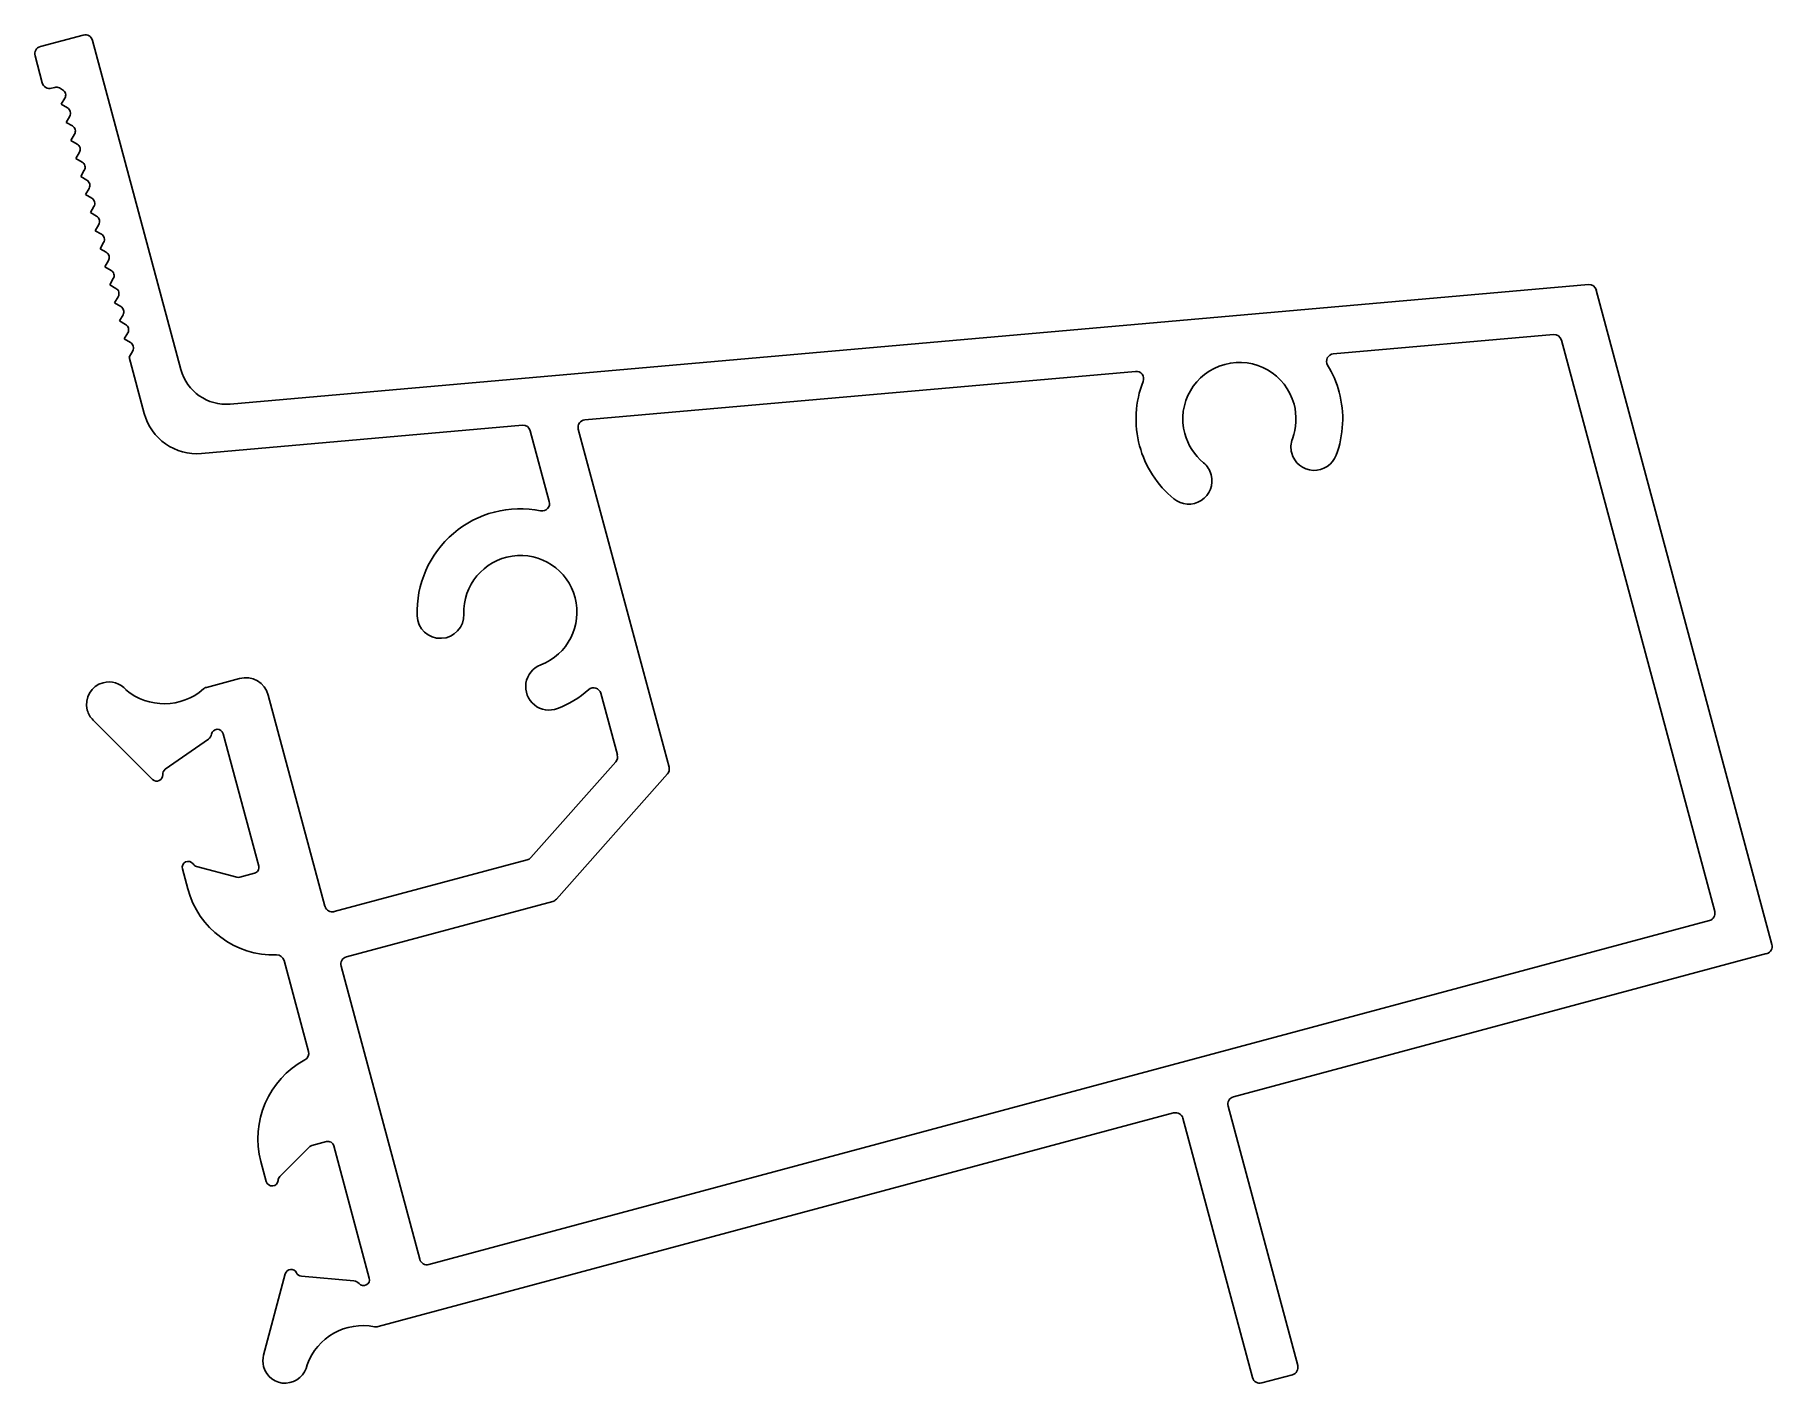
# Model space of a CAD drawing. Header units: inches. Extents: x -21.4 to 36.9, y 0.1 to 45.4.
import ezdxf

# ---------------------------------------------------------------- set-up
doc = ezdxf.new("R2010")
doc.units = ezdxf.units.IN
doc.header["$MEASUREMENT"] = 0
doc.layers.add('BEAD', color=152, linetype='Continuous')

msp = doc.modelspace()

# ---------------------------------------------------------------- linework, layer by layer
at = {"layer": 'BEAD', "color": 7, "linetype": 'Continuous'}
for p, q in [((-19.802, 45.394), (-21.243, 45.008)), ((-16.523, 34.163), (-19.491, 45.215)), ((-21.422, 44.696), (-21.178, 43.787)), ((-20.867, 43.607), (-20.758, 43.636)), ((-20.604, 43.616), (-20.494, 43.553)), ((-20.419, 43.275), (-20.54, 43.067)), ((-20.54, 43.067), (-20.331, 42.947)), ((-20.257, 42.669), (-20.377, 42.461)), ((-20.377, 42.461), (-20.168, 42.341)), ((-20.094, 42.063), (-20.214, 41.855)), ((-20.214, 41.855), (-20.006, 41.735)), ((-19.931, 41.457), (-20.051, 41.249)), ((-20.051, 41.249), (-19.843, 41.128)), ((-19.768, 40.851), (-19.889, 40.643)), ((-19.889, 40.643), (-19.68, 40.522)), ((-19.606, 40.245), (-19.726, 40.036)), ((-19.726, 40.036), (-19.517, 39.916)), ((-19.443, 39.639), (-19.563, 39.43)), ((-19.563, 39.43), (-19.355, 39.31)), ((-19.28, 39.033), (-19.4, 38.824)), ((-19.4, 38.824), (-19.192, 38.704)), ((-19.117, 38.426), (-19.238, 38.218)), ((-19.238, 38.218), (-19.029, 38.098)), ((-18.955, 37.82), (-19.075, 37.612)), ((-19.075, 37.612), (-18.866, 37.492)), ((-18.792, 37.214), (-18.912, 37.006)), ((-18.912, 37.006), (-18.704, 36.886)), ((30.744, 37.017), (-14.864, 33.003)), ((36.91, 14.861), (31.011, 36.83)), ((-18.629, 36.608), (-18.749, 36.4)), ((-18.749, 36.4), (-18.541, 36.28)), ((-18.466, 36.002), (-18.587, 35.794)), ((-18.587, 35.794), (-18.378, 35.673)), ((-18.304, 35.396), (-18.424, 35.188)), ((-18.424, 35.188), (-18.216, 35.067)), ((29.569, 35.337), (22.178, 34.687)), ((34.987, 15.97), (29.837, 35.15)), ((-18.141, 34.79), (-18.261, 34.581)), ((-18.261, 34.581), (-17.753, 32.689)), ((15.536, 34.102), (-2.958, 32.474)), ((-15.826, 31.342), (-5.052, 32.29)), ((-4.788, 32.106), (-4.151, 29.731)), ((-3.177, 32.161), (-0.131, 20.815)), ((-14.553, 23.79), (-15.665, 23.491)), ((-11.684, 16.139), (-13.589, 23.234)), ((-2.421, 23.291), (-1.866, 21.224)), ((-19.471, 22.393), (-17.474, 20.398)), ((-17.048, 20.74), (-15.598, 21.756)), ((-15.104, 21.935), (-13.911, 17.493)), ((-1.921, 20.994), (-4.776, 17.774)), ((-0.185, 20.584), (-3.914, 16.38)), ((-4.898, 17.698), (-11.372, 15.96)), ((-16.474, 17.398), (-16.294, 16.729)), ((-14.646, 17.116), (-15.998, 17.478)), ((-14.052, 17.248), (-14.54, 17.116)), ((-4.036, 16.304), (-10.965, 14.443)), ((-8.195, 4.112), (34.807, 15.659)), ((-13.06, 14.323), (-12.239, 11.268)), ((-11.145, 14.132), (-8.502, 4.289)), ((18.823, 9.741), (36.731, 14.55)), ((20.982, 0.721), (18.644, 9.43)), ((-9.902, 2.028), (16.816, 9.202)), ((17.127, 9.023), (19.466, 0.314)), ((-12.122, 8.109), (-11.633, 8.24)), ((-13.202, 7.066), (-12.213, 8.056)), ((-11.388, 8.099), (-10.196, 3.656)), ((-13.834, 7.566), (-13.654, 6.897)), ((-13.017, 3.799), (-13.746, 1.072)), ((-10.713, 3.564), (-12.477, 3.717)), ((19.777, 0.135), (20.803, 0.41))]:
    msp.add_line(p, q, dxfattribs=at)
for centre, radius, start, end in [((-21.177, 44.762), 0.254, 105.03, 195.03), ((-19.736, 45.149), 0.254, 15.03, 105.03), ((-20.933, 43.852), 0.254, 195.03, 285.03), ((-20.705, 43.44), 0.203, 60.03, 105.03), ((-20.595, 43.377), 0.203, 15.03, 60.03), ((-20.595, 43.377), 0.203, 330.03, 15.03), ((-20.433, 42.771), 0.203, 15.03, 60.03), ((-20.433, 42.771), 0.203, 330.03, 15.03), ((-20.27, 42.165), 0.203, 15.03, 60.03), ((-20.27, 42.165), 0.203, 330.03, 15.03), ((-20.107, 41.559), 0.203, 15.03, 60.03), ((-20.107, 41.559), 0.203, 330.03, 15.03), ((-19.944, 40.952), 0.203, 15.03, 60.03), ((-19.944, 40.952), 0.203, 330.03, 15.03), ((-19.782, 40.346), 0.203, 15.03, 60.03), ((-19.782, 40.346), 0.203, 330.03, 15.03), ((-19.619, 39.74), 0.203, 15.03, 60.03), ((-19.619, 39.74), 0.203, 330.03, 15.03), ((-19.456, 39.134), 0.203, 15.03, 60.03), ((-19.456, 39.134), 0.203, 330.03, 15.03), ((-19.293, 38.528), 0.203, 15.03, 60.03), ((-19.293, 38.528), 0.203, 330.03, 15.03), ((-19.131, 37.922), 0.203, 15.03, 60.03), ((-19.131, 37.922), 0.203, 330.03, 15.03), ((-18.968, 37.316), 0.203, 15.03, 60.03), ((-18.968, 37.316), 0.203, 330.03, 15.03), ((-18.805, 36.71), 0.203, 15.03, 60.03), ((-18.805, 36.71), 0.203, 330.03, 15.03), ((30.766, 36.764), 0.254, 15.03, 95.03), ((-18.643, 36.104), 0.203, 15.03, 60.03), ((-18.643, 36.104), 0.203, 330.03, 15.03), ((-18.48, 35.497), 0.203, 15.03, 60.03), ((-18.48, 35.497), 0.203, 330.03, 15.03), ((-18.317, 34.891), 0.203, 15.03, 60.03), ((29.591, 35.084), 0.254, 15.03, 95.03), ((-18.317, 34.891), 0.203, 330.03, 15.03), ((22.2, 34.438), 0.25, 95.02994, 211.36049), ((-15.002, 34.571), 1.575, 195.03, 275.03), ((15.558, 33.853), 0.25, 338.6996, 95.03015), ((19.024, 32.502), 1.9, 15.03, 195.03), ((19.024, 32.502), 3.47, 15.03, 31.36047), ((19.024, 32.502), 3.47, 158.69946, 195.02998), ((19.024, 32.502), 3.47, 339.49696, 15.03), ((-15.987, 33.164), 1.829, 195.03, 275.03), ((19.024, 32.502), 1.9, 339.49694, 15.03), ((-5.03, 32.041), 0.25, 15.03, 95.03), ((-2.936, 32.225), 0.25, 95.03, 195.03), ((19.024, 32.502), 3.47, 195.02998, 230.56309), ((19.024, 32.502), 1.9, 195.03, 230.56306), ((21.539, 31.561), 0.785, 159.49691, 195.03), ((17.318, 30.428), 0.785, 15.03, 50.56309), ((21.539, 31.561), 0.785, 195.03, 339.49691), ((17.318, 30.428), 0.785, 230.56309, 15.03), ((-5.121, 26.019), 3.47, 78.69937, 182.07329), ((-4.392, 29.667), 0.25, 258.69937, 15.03), ((-5.121, 26.019), 1.9, 291.00713, 182.07325), ((-7.804, 25.922), 0.785, 182.07322, 2.07322), ((-4.159, 23.512), 0.785, 111.00711, 291.00711), ((-18.941, 22.924), 0.75, 105.03, 195.03), ((-18.941, 22.924), 0.75, 40.00499, 105.03), ((-17.085, 24.941), 2, 230.14248, 311.22705), ((-15.6, 23.246), 0.254, 105.03, 131.22705), ((-14.349, 23.03), 0.787, 15.03, 105.03), ((-5.121, 26.019), 3.47, 291.00708, 311.36056), ((-2.663, 23.227), 0.25, 15.02993, 131.36047), ((-18.941, 22.924), 0.75, 195.03, 225.03001), ((-15.744, 21.964), 0.254, 305.02998, 349.7836), ((-15.297, 21.883), 0.2, 15.03, 169.7836), ((-2.108, 21.159), 0.25, 318.43717, 15.02993), ((-17.333, 20.54), 0.2, 225.02998, 4.7671), ((-16.931, 20.573), 0.203, 125.02998, 184.7671), ((-0.372, 20.75), 0.25, 318.43717, 15.02993), ((-16.281, 17.45), 0.2, 33.79254, 195.03), ((-15.946, 17.674), 0.203, 213.79254, 255.02998), ((-4.963, 17.94), 0.25, 285.03038, 318.43743), ((-14.593, 17.313), 0.203, 255.02998, 285.03), ((-14.104, 17.441), 0.2, 285.02996, 15.03004), ((-13.397, 17.507), 3, 195.03006, 271.6876), ((-4.101, 16.546), 0.25, 285.03026, 318.43731), ((-11.438, 16.205), 0.254, 195.03, 285.03), ((34.742, 15.904), 0.254, 285.03, 15.03), ((36.665, 14.795), 0.254, 285.03, 15.03), ((-13.301, 14.259), 0.25, 15.02996, 91.6875), ((-10.899, 14.198), 0.254, 105.03, 195.03), ((-12.481, 11.203), 0.25, 298.3725, 15.03004), ((-10.936, 8.344), 3, 118.3724, 195.02994), ((18.889, 9.496), 0.254, 105.03, 195.03), ((16.882, 8.957), 0.254, 15.03, 105.03), ((-11.582, 8.047), 0.2, 15.02996, 105.03004), ((-12.069, 7.913), 0.203, 105.03, 135.03002), ((-13.059, 6.922), 0.203, 135.03002, 176.26746), ((-13.461, 6.948), 0.2, 195.03, 356.26746), ((-8.26, 4.353), 0.25, 195.03, 285.03), ((-12.824, 3.748), 0.2, 25.2929, 165.03002), ((-12.459, 3.92), 0.203, 205.2929, 265.03002), ((-10.735, 3.311), 0.254, 40.2764, 85.03002), ((-10.389, 3.604), 0.2, 220.2764, 15.03), ((-10.405, 0.062), 2, 78.83341, 159.91752), ((-9.968, 2.273), 0.254, 258.83341, 285.03), ((-13.022, 0.878), 0.75, 165.02999, 195.03), ((-13.022, 0.878), 0.75, 195.03, 350.05501), ((20.737, 0.656), 0.254, 285.03, 15.03), ((19.711, 0.38), 0.254, 195.03, 285.03)]:
    msp.add_arc(centre, radius, start, end, dxfattribs=at)

doc.saveas('drawing.dxf')
